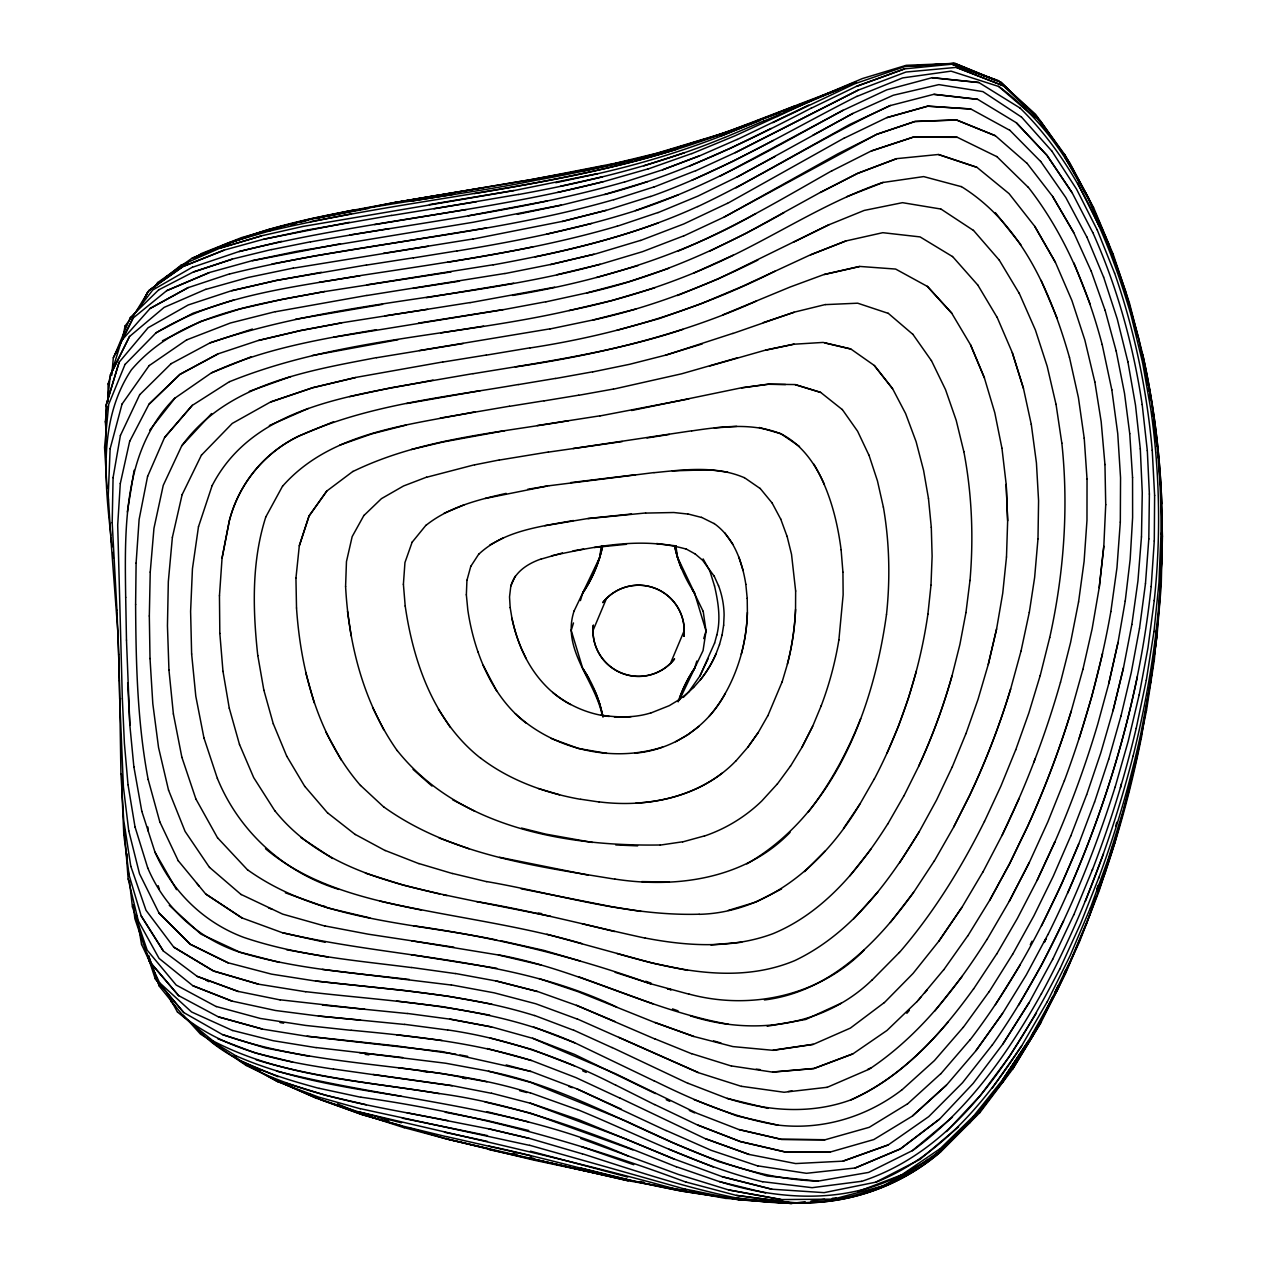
<?xml version="1.0" encoding="UTF-8"?>
<svg xmlns="http://www.w3.org/2000/svg" width="1267" height="1267" viewBox="0 0 1267 1267"><rect width="100%" height="100%" fill="white"/><g stroke="black" fill="none" stroke-linecap="round" stroke-linejoin="round"><path stroke-width="1.5" d="M1087.038 479.1L1086.975 520.309L1084.109 561.313L1078.565 601.999M795.644 590.929L795.549 609.522A261.667 261.667 0 0 1 787.377 664.272L782.103 682.01M1120.313 522.162L1120.551 477.802L1117.747 433.678L1111.824 389.793M1154.285 541.057L1154.617 495.349M107.933 401.702L108.107 383.853M135.617 604.517L136.107 563.039M1148.805 538.998L1149.391 493.987M1037.99 538.839L1038.576 500.798L1036.438 462.978L1031.275 424.302M112.193 522.812L113.08 477.548M1141.472 537.002L1142.264 492.847L1140.3 448.835M149.332 616.031L150.235 572.019M1161.206 585.972L1162.441 536.099M1006.489 557.084L1007.661 520.642L1006.188 484.358L1001.959 448.233M345.59 586.526L346.461 561.598L352.163 536.622L363.93 515.384M930.976 585.37L932.116 556.229L931.293 527.215M108.249 495.46L110.134 448.645M466.351 594.888L466.937 580.238M1160.984 533.359L1158.972 582.646L1153.984 631.631M1159.78 600.606L1154.332 659.822M1159.938 596.773L1160.429 584.816M1161.237 565.177L1161.554 557.179M174.973 397.996C122.535 450.054 124.736 528.862 125.686 597.406M723.647 625.28L724.106 615.128A86.916 86.916 0 0 0 718.516 585.623M1105.727 504.662L1103.81 546.346L1099.218 587.698M969.984 580.555C973.705 537.509 971.947 494.019 963.839 451.575M1133.046 756.225C1153.493 673.759 1164.595 588.727 1161.776 503.68A823.265 823.233 0 0 0 1142.739 354.522L1129.388 302.861L1113.075 253.986M1159.02 605.642L1161.982 554.772M120.302 483.44L117.704 525.045L122.345 698.83M1151.18 586.542L1154.285 540.946M136.107 563.15L139.117 519.454L147.59 476.344M219.46 595.807L222.073 557.955L229.295 520.864A130.026 130.026 0 0 1 298.664 436.101L333.569 421.753M403.397 584.325L404.949 562.548L412.171 542.07M1120.313 522.052L1116.971 567.679L1110.858 611.628M1145.463 583.77L1148.805 538.887M886.504 614.447C890.321 578.686 889.497 542.466 883.368 507.006M1141.472 536.891L1137.94 580.919L1131.843 624.583M1161.206 585.861L1157.024 635.622L1150.119 685.051L1140.759 733.926A1073.276 1073.26 0 0 1 1098.584 878.316M150.235 572.13L153.956 528.291L163.237 485.372L181.799 445.699L211.573 413.565M1037.99 538.728L1034.632 577.499L1029.295 612.436M111.765 375.222L113.333 357.706L133.13 317.938M172.391 537.192L168.321 581.696L167.45 625.819L168.954 670.116M295.94 578.211L299.313 545.697L309.053 515.922L326.886 490.852M1006.489 556.973L1002.735 593.209L996.575 629.065L988.276 664.51M927.903 614.242L930.976 585.259M105.319 421.879L106.998 406.153M107.41 402.368L110.356 374.937L129.535 336.404M1103.81 546.235L1099.218 587.587L1092.138 628.796L1082.889 669.499M1125.223 601.144L1130.164 559.38L1132.619 517.474L1132.555 477.485M965.945 612.642L969.984 580.429M1151.18 586.431C1140.126 692.352 1110.462 795.882 1067.606 893.235M1151.861 671.779L1141.472 737.046M1152.337 668.026L1152.827 664.051M1153.556 658.381L1154.285 652.473M1154.76 648.736L1155.251 644.76M838.881 639.993L843.141 594.841L842.935 572.193M1139.524 628.321L1145.463 583.659M1154.3 600.178L1147.981 647.77L1139.191 694.854M1150.119 684.94L1157.024 635.511M198.491 526.629L192.441 568.788L190.604 611.375L191.634 654.057M886.504 614.337C873.327 709.583 834.082 813.604 746.833 863.888M601.366 545.95L599.624 557.623L595.347 568.598M602.268 715.443C595.047 679.999 561.091 649.353 574.173 610.742M674.63 545.95A132.655 132.655 0 0 0 694.506 592.861L706.052 630.998L703.058 650.589L679.302 700.271M1146.461 710.676L1154.332 659.711M1146.287 680.347L1153.984 631.52M127.334 511.963L134.128 470.247M722.047 635.21L723.647 625.169M927.903 614.131C919.604 671.7 901.249 727.717 874.214 779.205M113.08 477.659L120.413 435.373M1125.223 601.033L1118.001 642.607L1108.768 683.642L1097.792 723.995A1023.673 1023.657 0 0 1 1054.445 842.935M716.805 635.068C721.002 618.724 718.167 601.968 714.509 585.861M1139.524 628.21L1131.257 672.587L1120.931 716.203M965.945 612.531L959.895 644.475L952.024 675.834A607.146 607.131 0 0 1 918.654 766.361L904.004 795.755M1113.044 710.708L1123.449 667.978L1131.843 624.473M222.073 558.066L229.295 520.975A130.026 130.026 0 0 1 298.664 436.212C367.731 404.648 444.289 397.379 518.298 384.503M1049.725 637.618C1063.852 573.888 1068.794 508.035 1061.825 443.038M1078.565 601.888L1070.599 642.432L1060.511 682.311M1110.858 611.518C1100.77 669.229 1084.79 725.801 1064.391 780.71M122.772 337.45L125.148 325.762M1136.071 760.913L1146.461 710.565M1136.182 728.43L1146.287 680.236M1020.98 651.301L1029.295 612.325M1120.44 787.789L1121.263 784.02M1128.659 791.669L1135.216 761.467M120.302 483.551L129.677 441.264M1108.768 683.531L1118.001 642.496M172.391 537.303L182.147 494.526M602.237 546.109L599.624 557.623L574.173 610.852M1137.37 676.705C1118.682 765.997 1088.622 852.865 1047.983 934.555M996.575 628.955L988.276 664.399L978.061 699.289L965.977 733.625M1139.191 694.744L1128.2 741.243L1115.087 787.25M1123.449 667.867L1113.044 710.597L1100.77 752.946L1086.643 794.789M265.88 516.698C251.468 561.519 252.735 609.332 257.787 655.593M1040.207 675.612L1049.725 637.507M1102.559 653.566L1091.821 696.47L1079.088 738.74M1136.071 760.802L1123.196 810.737L1107.944 859.913M110.134 448.756L122.075 403.935M719.482 644.697L722.047 635.1M1114.77 842.888L1128.659 791.558M714.604 643.129L716.805 634.957M934.349 860.958L953.703 827.034L969.635 795.47A776.528 776.513 0 0 0 1010.638 689.026L1020.98 651.19M466.937 580.349L470.817 566.206M1133.046 756.114C1111.967 838.564 1081.923 918.828 1041.426 993.74M1082.889 669.388L1071.201 711.262A953.148 953.132 0 0 1 1027.68 826.29L1009.609 863.746L989.733 900.314M1108.688 759.361L1120.931 716.093M1115.736 826.084L1116.781 822.251M916.389 671.067L908.376 698.339L898.398 726.308L887.09 753.026M119.13 362.109L105.985 405.63L105.81 457.086M105.985 405.741L119.13 362.219L148.081 327.757L188.197 304.983L231.75 290.65L276.396 280.387L366.48 264.977M1040.207 675.501L1028.867 712.925L1015.722 749.874M1060.511 682.2C1045.592 734.923 1025.953 786.253 1002.007 835.539M571.179 630.538L573.492 622.936M580.413 600.574L582.725 592.972A132.671 132.655 0 0 0 602.569 546.093M679.445 698.37A132.655 132.655 0 0 1 694.506 668.564L696.818 661.073M703.739 638.6L706.052 630.998M108.107 383.964L121.505 340.649L150.187 308.372L188.276 287.498M747.213 598.341L747.387 612.579A180.278 180.262 0 0 1 741.258 654.326C734.987 676.958 724.518 698.608 709.092 716.441M299.313 545.808L309.053 516.033L326.886 490.962L352.97 471.372M1114.77 842.777L1099.122 890.891L1079.231 942.426M1094.561 802.106L1108.688 759.234M198.491 526.739L212.175 485.467M1115.087 787.14C1086.373 878.269 1047.255 966.8 992.188 1045.196M1096.81 889.101L1098.077 885.459M1086.484 923.896L1096.161 896.418M1098.093 891.049L1104.555 872.694M714.604 643.018L699.938 676.04M1090.38 908.059L1107.944 859.802M1105.442 871.949L1089.493 915.677L1071.359 958.723M1094.561 801.995L1078.676 844.155L1061.065 885.332L1041.537 925.813M700.255 680.015A111.892 111.876 0 0 0 715.839 654.326L719.482 644.586M782.103 681.899L767.85 715.76M1085.328 901.312L1103.478 853.847M1070.789 835.951L1086.643 794.678M679.745 698.323L681.884 692.827M1098.98 877.271L1080.64 923.548L1059.814 969.033M1064.391 780.599L1047.872 821.808L1029.216 862.716L1009.308 901.328M1015.722 749.763L1000.882 786.158L984.459 821.523M125.085 364.294L108.709 404.3L104.559 447.283L107.061 488.508M952.135 767.264L965.977 733.514M1073.814 914.79L1092.566 869.352M1064.058 973.895L1065.547 970.3M115.075 354.142L130.358 317.415M790.45 766.25L801.995 747.261L812.638 726.387L821.364 705.402M592.988 630.602L606.671 598.024M670.56 663.179L684.243 630.602M1065.278 974.165L1086.484 923.786M860.673 718.658C847.48 752.044 830.313 783.94 808.124 812.242M1090.38 907.948L1070.219 955.461L1047.334 1001.69M708.253 658.444L699.938 675.929L688.757 691.845M1078.676 844.044C1050.375 913.269 1015.691 980.341 970.079 1039.859M1070.789 835.84L1053.273 876.241L1033.888 915.851L1012.602 954.415M147.59 476.455L164.615 437.384L192.251 405.313M515.131 576.295L510.823 586.019L509.524 596.915L510.189 607.701M510.823 586.13C514.719 571.845 528.022 563.451 541.262 558.937M1057.121 990.81L1079.231 942.315M996.717 954.003L1017.353 918.496L1037.135 880.296L1054.698 842.238M1037.135 880.407L1054.698 842.349M1019.206 798.273L1002.007 835.428L982.907 872.06M1044.293 942.331L1045.956 938.784M1044.293 942.442L1045.956 938.895M120.413 435.484L139.75 394.575M1052.639 959.467L1073.814 914.679M952.135 767.153L936.582 800L919.082 832.007L899.665 862.748M1030.293 944.786L1032.003 941.223M1071.359 958.612L1050.945 1000.787L1028.218 1041.189L1002.466 1080.07M182.147 494.637L201.501 454.98M113.333 357.817L133.13 318.049L166.88 290.539L209.182 272.579L252.418 260.606L296.225 251.436L473.225 222.248L561.218 205.096M110.356 375.048L129.535 336.515L164.124 307.39L205.856 289.272M1063.631 920.887L1042.203 963.886L1018.478 1005.396M1043.327 1015.564L1052.829 996.464M1054.556 992.995L1058.008 985.932M953.703 827.034L969.635 795.359A776.528 776.513 0 0 0 1010.638 688.915M1065.278 974.054L1040.745 1022.897L1012.539 1069.348M147.922 291.616L141.841 303.668L147.922 291.727L181.102 265.12M801.995 747.261L812.638 726.276M1029.216 862.605L1009.308 901.217L986.977 939.544M129.677 441.375L148.983 404.205L179.93 374.319L217.813 353.936L258.658 340.364L300.422 330.529L341.647 322.8L470.089 302.56M984.459 821.412C961.178 868.148 933.589 912.937 899.38 952.531M1059.814 968.922C1015.105 1054.888 958.85 1149.47 861.417 1181.43M1047.983 934.444L1026.286 974.893L1002.514 1013.552L976.018 1050.66L946.417 1085.186L912.541 1115.989L873.834 1139.556L830.154 1152.067L784.653 1151.893L740.292 1141.599L697.784 1125.128L654.627 1104.523M1057.121 990.699L1031.908 1037.42L1003.021 1081.796M265.88 516.809L282.589 486.085M757.84 1165.862L806.414 1173.305L855.193 1167.984L900.362 1148.979L939.433 1119.268L973.199 1083.38L1002.878 1044.024L1029.057 1002.783L1052.639 959.357M582.725 592.972L588.585 582.741M688.646 678.684L694.506 668.453M735.763 761.15L747.926 747.102L758.141 732.706L767.85 715.649M843.505 828.396L859.691 804.434L874.214 779.094M887.819 823.898L904.004 795.644M992.235 1088.163L1021.645 1045.909L1047.334 1001.579M938.815 941.286L961.827 907.536L982.907 871.949M1041.426 993.629C1008.199 1053.067 968.115 1110.335 912.383 1150.721M1028.899 1040.619L1011.921 1068.746L1028.899 1040.73M1031.892 1035.646L1033.888 1032.336L1031.892 1035.757M1040.745 1022.786L1012.539 1069.237L979.787 1112.743M132.908 316.718L149.11 290.317L183.066 266.45L223.863 250.185L263.821 239.162L349.344 222.311M967.861 935.775L989.733 900.203L1009.609 863.635L1027.68 826.179A953.148 953.132 0 0 0 1071.201 711.151M1036.454 1013.014L1009.783 1055.965L980.595 1095.179L946.528 1131.558M995.434 1004.652L1020.046 965.121M989.163 991.728L1012.602 954.304M154.637 287.387L157.662 282.493M725.357 693.334C707.572 726.878 672.856 749.937 635.02 753.184M919.082 831.896C888.104 883.162 850.236 934.175 794.805 960.592C737.378 984.617 674.25 969.968 616.95 953.497M1002.878 1044.024L1029.057 1002.672M470.817 566.317L478.752 554.122M890.305 922.503L913.523 892.506L934.349 860.847M973.563 988.973L996.717 953.893M1028.218 1041.078L1002.466 1079.959L973.389 1116.354M887.819 823.788C859.374 868.877 823.502 912.731 773.013 933.668C732.041 948.983 687.458 946.18 645.267 938.039M868.845 1069.443C918.353 1036.612 955.508 989.115 986.977 939.433M859.691 804.323C825.641 861.972 769.338 912.652 699.146 914.331M961.827 907.425L938.815 941.175L913.079 973.42L884.318 1002.672M212.175 485.578C253.812 404.822 353.588 395.922 433.029 380.116M1021.645 1045.798C985.14 1102.132 939.797 1156.85 875.75 1182.285M747.926 747.102L758.141 732.595M122.075 404.046L149.253 365.466M943.741 969.793L967.861 935.664M976.018 1050.549L1002.514 1013.442M963.253 1027.41L989.163 991.618M777.225 784.162L790.45 766.139M981.719 1109.021L994.5 1092.027M996.812 1088.939L1009.609 1071.834M850.616 1100.073C902.468 1077.267 941.001 1033.92 973.563 988.862M125.148 325.872L152.737 290.016L192.426 267.163M913.523 892.396C877.413 942.901 829.125 992.109 764.429 999.948M149.744 430.147L174.973 398.107L211.541 372.783L251.167 356.771M849.777 875.956L870.793 849.318M934.872 1010.955L962.35 976.144M992.188 1045.085L962.524 1082.715L928.743 1116.623L888.024 1145.051L843.141 1161.142L795.628 1163.565L749.13 1154.459L705.719 1138.875L619.927 1097.998M969.73 1122.847L1003.021 1081.685M412.171 542.181L425.918 525.282M917.055 1001.643L943.741 969.683M164.615 437.495L192.251 405.424L229.628 381.557M940.811 1073.783L970.079 1039.748M963.253 1027.299L934.413 1060.59L901.581 1090.222M906.839 1013.331L909.373 1010.322M918.242 1000.297L920.776 997.287M924.577 993.059L927.111 990.05M693.556 687.553L700.255 679.904A111.892 111.876 0 0 0 715.839 654.215M853.784 918.749L878.063 891.746M777.225 784.051L761.91 800.855A153.323 153.323 0 0 1 704.5 836.014M947.938 1022.231C920.84 1054.176 889.307 1082.889 850.616 1099.962C810.563 1114.548 767.264 1111.175 727.258 1098.331M181.799 445.81C226.54 383.933 306.551 371.073 376.552 357.611M683.356 697.404L688.757 691.734M201.501 455.091L232.257 423.431L270.742 401.877L312.696 387.67L355.663 377.439L442.674 361.966M125.085 364.405L156.11 332.746L193.186 313.139L233.777 299.931M871.854 980.278L899.38 952.42M804.624 871.617L825.197 850.996M941.096 1150.515L976.651 1114.738M979.787 1112.632L941.286 1151.307A211.937 211.937 0 0 1 790.37 1202.557L736.507 1195.462L686.096 1182.063M139.75 394.686L171.267 363.534M130.358 317.526L158.882 289.652M939.94 1148.931L973.389 1116.243M148.983 404.316L179.93 374.43L217.813 354.047M363.93 515.495L381.43 498.66L403.54 485.974L426.599 477.152M917.055 1001.532L886.995 1030.451L852.786 1053.954L813.937 1068.572L772.585 1072.12L731.471 1065.943M324.7 291.458C256.631 304.666 179.185 313.788 131.404 369.837C98.699 418.823 104.733 479.86 110.815 535.418M282.589 486.195C330.655 431.556 408.037 425.411 475.014 411.807M686.16 694.395L693.556 687.443M932.29 1157.5L969.73 1122.736M912.541 1115.879L946.417 1085.075M907.41 1104.048L940.811 1073.672M735.763 761.024C700.873 797.276 647.5 807.998 599.053 801.868M790.085 832.356C745.17 878.934 676.34 888.626 614.97 879.076M958.549 1126.791L919.969 1159.384L875.75 1182.174L824.104 1192.643L772.046 1189.222L722.222 1176.663L673.965 1158.941L578.908 1119.775L530.271 1103.098M478.752 554.233C504.092 530.382 540.708 526.597 573.46 520.515M952.467 1117.161L912.383 1150.61L868.624 1172.418L817.88 1181.145L767.264 1176.014L718.421 1161.538L673.458 1142.992L625.011 1120.661L530.572 1082.366L488.524 1071.169L445.746 1063.251L359.385 1052.608M864.332 949.949C819.116 996.036 750.523 1010.654 689.042 994.088M939.433 1119.157L900.362 1148.868L855.193 1167.984M699.083 726.276L687.854 734.781L675.58 741.749M871.854 980.167C823.487 1026.919 752.804 1035.852 690.372 1015.849M678.114 700.413L686.16 694.284M884.318 1002.561L850.395 1028.091L813.24 1044.404L773.108 1050.327L732.928 1046.59L693.857 1036.485L654.991 1022.564L578.021 991.681L539.093 978.567M157.662 282.604L192.109 258.151L229.992 242.488L270.061 230.832M149.11 290.428L183.066 266.561L223.863 250.296M149.253 365.577L186.867 339.714M939.94 1148.821L901.55 1174.937L858.123 1191.518M722.412 772.949C697.705 791.97 666.901 801.488 635.986 803.088M425.918 525.393C448.898 506.99 478.007 499.768 506.151 493.37M165.502 277.425L176.952 269.823L165.502 277.536M183.477 265.468L188.387 262.206L183.477 265.579M928.204 1158.988C875.054 1201.702 802.882 1209.89 737.442 1198.186C684.639 1187.464 633.548 1170.28 582.361 1153.762M929.804 1158.022L937.865 1152.558M901.581 1090.111C866.343 1117.066 822.299 1130.275 778.065 1125.096C734.353 1118.017 693.619 1100.199 654.136 1080.799M907.41 1103.937L869.273 1127.297L824.96 1139.809L781.438 1139.429L739.215 1129.673L697.135 1113.36L615.208 1073.592L532.663 1038.322L491.533 1026.888L449.595 1018.985M678.114 700.303L669.293 705.656L650.826 713.004M883.463 1185.96L932.29 1157.389M831.912 170.728C781.66 199.22 731.851 228.899 678.336 251.024M1021.36 116.992L982.923 91.62L938.863 84.62L893.283 95.247L852.865 113.444L736.982 177.158M844.281 138.024L727.464 203.417M736.016 187.88L849.761 124.451L890.4 105.541L933.953 94.281L977.57 99.254L1016.356 122.756L1046.97 155.287L1072.072 192.616L1092.74 232.526M709.789 251.119L746.469 233.08L820.478 192.331L857.506 173.373L896.403 158.676L938.546 154.479L976.809 167.228L1009.055 193.629L1034.727 226.302L1055.379 262.253L1071.914 300.548L1084.869 340.126L1094.846 382.032M723.853 217.322L837.804 153.861L876.827 134.334L914.964 121.537L956.49 120.017L995.26 135.632L1026.951 163.3M150.187 308.483L188.276 287.609L229.596 273.878M842.998 110.261C775.42 146.829 708.918 186.74 635.48 210.718C577.229 229.232 517.158 241.047 456.928 251.009M812.828 135.268L852.865 113.444M784.051 212.587C722.206 247.841 656.639 277.41 586.89 292.994M650.509 196.543C722.998 171.045 788.723 130.834 856.983 96.292M775.071 156.49L736.982 177.047L698.038 196.068L658.032 212.634M171.267 363.645L210.338 342.708L252.418 329.056M720.02 176.256L842.998 110.372L886.773 89.83L932.29 77.651L978.726 82.45L1019.729 107.838M156.11 332.857C218.035 295.005 291.901 287.498 361.966 275.319C419.044 266.608 476.218 258.278 532.837 246.907M489.965 544.889L502.825 538.111M773.298 140.479L732.975 161.289L691.782 180.326M755.781 213.616C680.791 256.33 597.375 281.306 512.581 295.464M214.836 249.393C272.088 223.04 335.391 213.759 396.888 202.118M158.882 289.779L193.487 271.914L232.384 259.054L271.407 249.536M820.478 192.441L857.506 173.484L896.403 158.787M229.628 381.668C337.671 337.909 456.389 336.293 569.057 310.573C625.898 299.107 681.218 280.751 733.308 255.237C783.212 230.879 830.313 200.424 883.099 182.353M890.4 105.43C824.484 136.028 763.399 175.638 697.721 206.616M781.549 888.959L755.829 902.088L728.192 910.435M162.477 340.775L200.408 321.517L240.001 308.974L282.731 299.218L324.7 291.568L451.036 271.93M811.133 108.17C744.964 142.696 677.259 175.543 604.739 194.516M677.449 295.544L718.136 278.962L829.188 224.56M695.741 170.76L735.303 152.594L858.313 90.115L906 72.029L956.395 67.373L1003.211 85.665L1040.508 121.046L1069.665 162.619L1093.469 207.408M735.303 152.705L858.313 90.005M831.912 170.839L871.427 150.884L913.317 137.058L957.139 137.216L996.749 156.601M793.221 242.314L829.188 224.671L864.252 210.417L902.484 202.672L940.7 209.007M808.789 104.987L737.204 139.513M772.822 122.661L855.558 83.384M771.112 128.474L730.821 148.065L689.739 166.009M811.133 108.281L856.73 86.219L904.448 68.877L951.992 64.189L998.507 80.676L1035.551 114.283L1064.549 154.4L1088.496 198.206L1107.548 242.06M844.281 138.135L887.011 117.53L927.745 106.111L970.712 108.93L1009.72 130.263M867.657 1069.411L871.142 1067.748M757.904 260.036C705.529 286.326 650.446 307.422 593.13 320.06M727.464 203.306L683.8 223.958L640.468 240.524M777.32 116.532L820.984 96.118L862.431 78.554L906.238 65.314L953.307 63.429L996.242 80.534L953.307 63.54M683.689 235.979L723.853 217.211L876.827 134.223L914.964 121.426L956.49 119.906L995.26 135.743M774.818 271.249C698.006 310.035 615.049 334.995 530.081 347.934M952.499 256.567L920.095 236.913L882.782 232.685L845.881 240.952L810.627 254.746L741.638 286.69L700.857 303.842L659.268 318.587L616.823 330.339M841.288 1003.163L805.749 1019.46L767.232 1026.238M777.32 116.421L734.876 135.854L691.83 153.64M693.698 273.118L733.308 255.126M352.97 471.482C420.09 438.73 495.983 433.187 568.598 420.692M764.191 120.903L856.128 82.07M269.364 425.538L308.324 408.449M181.102 265.231L220.205 248.031L261.24 235.884L302.876 226.46L513.753 190.636L597.581 173.627M624.583 182.036L662.657 169.794L699.574 155.873L737.204 139.402M826.971 1087.419L868.845 1069.332M166.88 290.65L209.182 272.69M724.724 137.517L764.191 120.793M444.02 513.325L464.118 504.852M597.501 173.769A881.246 881.23 0 0 0 720.289 136.377L799.493 104.068L855.811 82.64M803.436 103.672L852.39 83.321M535.133 256.932C590.802 245.481 645.932 230.246 697.721 206.505M192.109 258.262L229.992 242.599M515.336 366.939C598.04 354.649 680.078 335.422 756.573 300.96M722.919 314.818L790.149 287.007L824.247 274.432L859.644 266.418L895.642 269.063L927.333 286.405L951.723 313.202L970.506 344.782L984.411 377.946L994.801 412.789L1001.959 448.344M856.983 96.403L902.611 77.921L951.058 71.142L998.602 86.441L1035.107 117.799M211.541 372.894C263.473 348.663 320.377 339.16 376.442 329.705M720.289 136.266L759.994 120.476M810.627 254.857L845.881 240.952M846.673 196.718L883.099 182.464L923.643 176.588L961.289 186.645M794.599 105.985L716.948 135.775M757.238 120.682L838.2 89.878M653.93 187.057L695.741 170.649M186.867 339.825L230.372 323.006L275.367 311.634M901.55 1174.826C844.962 1204.141 778.635 1200.166 719.387 1181.509M724.724 137.406C658.618 164.868 588.791 181.783 518.52 194.516M662.657 169.794L699.574 155.762M683.689 235.868L642.464 251.69L600.099 264.36L556.942 274.717M852.786 1053.843L813.937 1068.461L772.585 1072.009M635.48 210.607L678.257 194.849M748.401 124.087L779.886 112.541M783.576 111.195L789.135 109.168M856.73 86.33L904.448 68.988M732.864 333.49L794.092 312.189L825.498 304.508M843.141 1161.031L888.024 1144.94M249.314 391.345L290.808 376.584M647.896 169.049L691.83 153.529M339.825 445.081L371.96 433.821L405.931 425.126M539.251 179.676C610.377 166.943 680.68 149.348 748.401 123.976M732.864 333.379L665.333 355.33M790.956 108.55L796.405 106.666M855.558 83.495L905.477 66.375L954.954 63.35L1001.009 82.244L1027.157 107.695M474.523 193.566C556.514 179.962 638.758 164.599 716.948 135.664M270.742 401.987L312.696 387.781L355.663 377.55M225.288 244.119L268.303 229.58L310.367 218.969L353.509 210.053M192.426 267.274L239.146 251.484L281.67 241.332M658.349 222.881C604.866 242.456 549.102 254.699 493.164 264.882M668.723 268.351L628.369 281.892L586.89 292.883L545.919 301.847M617.187 226.27L658.032 212.523M763.367 322.562L794.092 312.3M193.487 272.025L232.384 259.165M871.427 150.995L913.317 137.169L957.139 137.327M643.842 165.819L684.623 152.642M210.338 342.819C336.373 299.645 472.021 299.55 600.099 264.249M613.513 163.696L656.369 153.339L735.462 129.567M698.703 141.445L728.113 132.037M613.782 199.758L653.93 186.946M541.262 559.048L562.405 552.966M650.509 196.433L606.164 210.401L562.168 221.535M666.094 151.026L705.925 138.689M702.298 343.911L665.333 355.219L629.651 364.294L592.703 371.912M682.897 329.372C614.796 351.925 543.575 362.109 473.034 373.717M647.722 181.545L604.739 194.405L561.218 205.206L517.332 214.329M640.468 240.413L595.854 253.828L550.464 264.502L504.915 273.577M220.205 248.142L261.24 235.995M654.817 287.815L611.565 300.627L569.057 310.573M737.616 357.769L681.725 373.781L613.434 389.159M709.568 366.036L765.648 350.072L794.061 344.101M677.512 149.015C544.747 190.288 404.902 198.808 270.061 230.942M596.694 277.457L638.077 265.595M426.599 477.263L474.729 464.72M557.718 192.41L603.06 181.783L647.896 168.939M285.249 225.352L241.601 237.594L201.453 253.527L194.928 257.866C302.354 207.234 424.302 203.433 539.251 179.566M887.011 117.641L927.745 106.222L970.712 109.041M205.856 289.383L248.015 277.505L293.263 268.081M662.546 747.087C612.357 763.098 553.79 749.605 515.352 713.685M290.903 224.861L296.621 223.198M300.437 222.279L308.071 220.094M617.187 226.16C561.661 242.504 504.678 253.067 447.584 262.269M682.691 841.89L704.5 835.903M624.583 181.925C521.877 211.304 415.386 223.008 310.526 241.902M883.463 1185.849L833.306 1199.136L781.121 1199.58L729.079 1190.077L678.447 1174.461L580.777 1138.526M657.811 153.814L663.306 152.373M613.782 199.648C488.08 235.947 356.296 242.393 229.596 273.989M635.86 309.069L593.13 319.949L550.052 328.945M606.164 210.29L562.168 221.424L473.114 239.051M551.557 555.801C595.205 546.425 642.337 536.559 686.16 549.086M239.146 251.595C359.068 221.329 483.25 212.587 603.06 181.672M546.853 234.11L591.499 223.483M550.464 264.613L593.97 254.271M485.198 498.469L549.054 485.641M258.658 340.475L300.422 330.639L341.647 322.911M411.332 449.5L443.228 441.945L504.789 430.669M650.826 712.893C634.688 718.009 617.599 717.518 601.033 715.142M231.75 290.761L276.396 280.498L321.327 272.31M824.247 274.543L859.644 266.529M560.584 186.217L602.379 176.857M607.938 165.185L631.98 159.832M635.67 159.008L648.625 156.142L635.67 159.119M607.938 165.296L631.98 159.943M581.838 171.346L624.124 162.002M315.689 218.431L349.945 210.924M315.689 218.542L392.152 202.942L522.337 181.038M555.77 182.717L597.581 173.737M349.644 396.65L390.822 387.797L473.034 373.607M688.836 398.915L600.02 415.924M263.821 239.273L307.073 230.04L391.646 215.374M252.418 260.717L340.475 243.771M765.648 350.183L794.061 344.212L823.091 342.423L850.727 348.916L874.309 365.482L892.554 388.605L905.636 413.612L916.12 441.724L923.595 470.437L928.458 498.406M613.513 163.586L528.703 180.167M842.27 409.574L820.525 392.295L795.201 384.566L768.277 384.17L741.559 387.781L631.584 410.524M312.331 355.504L398.012 339.73M271.407 249.647L310.526 241.791M546.901 201.01L468.331 215.77M565.225 173.579L604.058 165.929M554.677 287.197L470.089 302.67M474.729 464.831L499.325 459.953M275.367 311.745L366.86 295.401M544.794 525.71L587.967 518.504L631.473 514.006M310.526 221.662L351.434 213.854M272.009 263.979L314.659 255.934L486.449 227.949M327.646 216.15L368.269 208.532M333.696 337.196L503.11 309.718L545.919 301.736M406.644 403.555L480.225 390.679M295.449 319.268L382.571 304.349M555.532 378.516L592.703 371.801M522.337 181.149L565.225 173.468M550.052 328.834L419.345 350.547M440.267 418.062L509.445 406.216M578.686 395.288L613.434 389.048M518.52 194.405L433.995 208.77M392.152 203.053L483.725 187.69M513.753 190.525L429.434 204.589M293.263 268.192L428.278 246.273M513.689 283.206L426.298 297.697M573.001 550.892L583.612 549.054M528.703 180.057L440.282 194.944M504.915 273.466L366.86 295.512M499.325 460.064L548.389 452.002M396.888 202.229L440.282 194.833M493.164 264.771L366.781 284.837M376.552 357.722L463.31 343.5M466.145 209.578L374.636 224.607M486.322 355.14L530.081 347.823M527.658 489.3L547.106 486.069M411.062 201.231L453.839 194.231M476.297 201.77L391.646 215.485M473.114 238.94L383.442 253.337M503.11 309.607L418.601 323.069M518.298 384.614L555.532 378.405M349.898 234.965L389.365 228.583M544.097 400.879L578.686 395.177M319.252 282.288L360.018 275.747M573.064 448.566L691.687 430.812M646.978 437.97L669.34 434.423M413.422 257.898L456.928 250.898M440.694 332.92L483.63 326.142M442.674 362.077L486.322 355.029M509.445 406.327L544.097 400.768M412.979 288.385L459.493 281.179M600.02 415.814L537.176 425.569M366.48 265.088L413.422 257.787M385.089 315.831L427.597 309.306M773.108 1050.2L813.24 1044.293M548.389 452.113L622.35 441.534M549.054 485.752L654.057 472.575M660.265 845.089L682.691 841.779M741.559 387.892L768.277 384.281L785.588 384.535M691.687 430.923C721.224 426.504 752.408 422.481 780.947 433.852C801.678 444.289 815.156 463.722 824.374 484.422M570.688 482.616L635.575 474.745M861.417 1181.319L812.131 1187.686L762.782 1181.699M788.201 1091.473L792.081 1090.998M805.147 1201.686L791.59 1203.46L737.98 1199.738L685.194 1189.079M810.959 1201.068L824.516 1199.295M832.261 1198.344L836.141 1197.869M594.286 547.502L626.484 544.287M587.967 518.615L645.6 512.977M826.971 1087.308L784.099 1092.265L741.638 1086.326M654.057 472.686C684.006 469.709 715.792 465.401 744.299 477.691M710.914 944.944L741.765 942.22M784.146 1201.67L755.148 1200.435M714.319 427.945L736.745 426.377M672.334 470.881L709.282 469.772L727.638 472.116M905.477 66.486L954.954 63.461L1001.009 82.355L1025.779 106.46M645.6 513.087L673.791 512.517L687.791 514.038M825.498 304.618L857.68 303.193L888.135 313.329M397.189 750.507C458.67 827.858 566.729 846.546 660.265 844.978M699.146 914.22C626.975 916.263 557.211 893.805 486.734 881.579M830.154 1151.956L784.653 1151.782L740.292 1141.488L697.784 1125.017M824.96 1139.698L781.438 1139.318L739.215 1129.562M641.767 881.594L669.404 882.038M737.442 1198.218L727.638 1197.553M615.762 844.946L637.634 845.865M737.98 1199.627L791.59 1203.349M726.054 1198.36L751.268 1200.261M656.623 543.511L676.119 545.903M322.436 1005.079L407.34 1013.552M364.896 1009.292L280.118 999.806M138.356 921.03L159.056 958.39L192.901 985.758L232.178 1001.136L275.477 1010.496L318.445 1016.023L404.68 1024.465M318.445 1016.023L360.588 1020.109M351.212 1030.229C411.87 1035.978 472.971 1042.155 531.364 1060.527M817.88 1181.034C698.75 1177.661 603.25 1093.326 488.524 1071.28M737.442 1198.075L791.242 1203.539M932.29 77.762L978.726 82.561M351.212 1030.34L305.648 1025.431L260.416 1018.478L216.293 1006.505M305.759 991.665C396.302 1002.245 490.076 1005 574.616 1042.836M315.562 980.943C388.921 989.749 463.611 993.391 534.563 1015.58M676.388 1189.634L686.128 1190.711L628.147 1180.733L532.425 1158.83M690.04 1191.138L697.832 1192.009M409.32 979.454C352.464 972.803 294.831 968.796 239.732 952.23C198.381 938.689 164.773 908.233 147.811 868.085M307.057 1036.184L397.379 1046.004L455.993 1054.223M402.637 1057.533L316.132 1047.54M933.953 94.392L977.57 99.364M756.209 1069.142L760.01 1069.586M322.372 969.382L451.385 985.045M411.522 967.576C355.093 960.354 297.777 955.777 243.581 937.327C203.449 922.297 172.027 891.255 155.002 852.105M530.366 1092.962C430.131 1061.366 321.866 1069.76 222.644 1034.585M396.555 1001.025L442.674 1006.695L489.759 1015.12M396.761 1034.838L442.167 1040.476M606.83 753.406L578.591 748.512L551.24 738.503M404.68 1024.354L447.615 1030.023M407.34 1013.442L449.595 1019.096L491.533 1026.999M616.696 1007.075C511.9 956.775 393.736 958.881 282.684 932.718M373.084 1074.432L452.287 1085.645L491.548 1093.31M736.507 1195.351L790.37 1202.446A211.937 211.937 0 0 0 941.286 1151.196M411.522 967.465L455.407 973.594M398.44 1067.653L442.848 1073.751L486.956 1081.796M333.474 1069.031L452.287 1085.756M717.898 1196.191L680.854 1191.043L630.808 1180.353L581.03 1168.063M723.742 1197.125C643.874 1188.193 567.268 1162.552 488.856 1146.065M411.157 954.684L496.87 968.305M365.134 1054.334L368.871 1054.857M580.761 799.255L599.053 801.979M383.838 806.968C450.989 855.13 535.466 866.137 614.97 879.187M411.648 940.795L498.39 954.985L541.231 965.058M453.903 947.193L368.174 934.175L324.97 925.955M676.293 1166.812C599.481 1135.913 521.861 1104.65 439.221 1093.516C377.914 1083.76 315.689 1077.995 256.092 1059.798M439.221 1093.627C363.154 1080.735 283.206 1077.425 213.49 1041.173M592.513 842.476L545.729 834.114L521.545 828.08M423.352 1071.439L427.09 1072.025M641.15 911.416L611.343 906.649L521.101 888.769M316.132 1047.651L273.197 1040.714L232.7 1030.483M623.111 1178.928L626.864 1179.64M640.009 1181.62L643.763 1182.206M130.818 866.311L146.006 910.276L173.817 947.225L213.505 971.06L258.104 984.126L305.759 991.776M149.474 961.384L178.695 995.656L218.558 1016.973L262.253 1029.073L307.057 1036.295L442.405 1051.642L530.921 1071.407L576.944 1088.876L666.125 1130.607M413.47 925.781C494.399 937.089 573.856 956.205 650.731 983.905M401.259 1096.288C345.4 1087.292 288.638 1079.009 236.454 1056.044M184.349 1017.179C226.825 1050.786 281.274 1061.097 333.474 1069.142M686.096 1182.174C580.793 1142.866 472.464 1112.711 361 1097.206M496.807 940.035C412.678 922.313 320.108 921.6 247.651 869.875M588.316 875.149L499.626 857.3M286.532 949.727L328.01 957.092M462.455 1078.059L466.177 1078.724M279.975 1022.517L283.665 1023.182M455.407 973.484L495.872 980.943L537.303 991.523M451.385 984.934L494.209 992.837L535.814 1003.781L577.309 1019.08M491.834 1004.145L448.011 996.195L404.474 990.477L315.562 981.054L271.502 974.133L228.123 962.793L190.24 944.216L159.119 913.269L139.513 873.755L128.743 830.756M459.889 1054.92L467.65 1056.33M729.079 1189.966L781.121 1199.469M676.578 1189.238L726.054 1198.471M443.276 894.819L446.95 895.611M447.615 1029.913C506.452 1038.465 563.039 1058.008 615.778 1085.233M407.04 1112.806L488.619 1128.818L529.147 1138.415M447.932 1120.614C379.609 1107.12 308.974 1097.681 246.289 1065.452M309.417 1056.345L265.389 1047.999L222.644 1034.696L183.778 1012.571L155.239 978.773L146.655 952.752M274.876 810.753C323.56 871.807 404.49 886.583 476.709 901.581C533.47 911.116 589.076 925.955 645.267 938.15M476.709 901.581L550.717 916.326M628.654 1156.328C517.094 1105.79 393.673 1100.833 276.57 1071.122M445.224 1112.268L487.13 1120.519L528.751 1130.528M280.118 999.916L238.307 991.428L197.335 976.382M360.271 1108.657L529.701 1145.4M402.336 1118.191L487.494 1135.596M619.373 1178.167L489.03 1149.612M687.68 970.379L652.062 963.015L546.901 934.207M480.906 758.299C509.952 780.424 545.079 792.999 580.761 799.366M319.189 1088.321L361 1097.317M619.31 1178.231L533.771 1160.097L447.489 1139.128M379.767 901.011C446.903 916.595 515.748 924.34 582.028 943.63M421.452 910.054C366.496 899.111 309.386 885.681 265.516 848.7M358.846 1111.856C464.941 1136.99 571.433 1160.255 676.578 1189.349M444.511 1132.239L487.431 1141.424M728.382 1024.259C649.116 1010.163 577.704 969.065 498.39 954.875M325.096 942.268L282.684 932.829L241.902 917.894L205.777 894.106L178.314 860.816M500.592 940.7L543.796 950.377L580.191 961.004M446.443 1136.578L531.316 1155.9M778.065 1125.207L736.824 1115.91L694.015 1099.613M404.221 1127.646L446.665 1138.985L628.147 1180.844M366.258 1104.776L325.762 1095.322L286.009 1083.079M824.944 342.961L850.727 349.027M369.916 917.926L328.232 908.075L285.36 892.807M513.024 1153.477L516.746 1154.364M529.796 1157.452L533.534 1158.323M446.665 1138.875L489.521 1148.995M452.572 873.47L486.734 881.689M488.619 1128.707L529.147 1138.304L582.361 1153.873M582.218 923.738L614.606 931.546M446.443 1136.689L402.177 1125.935L362.109 1114.564L321.153 1099.804M439.697 893.995L403.064 885.079L365.387 873.137M768.024 1108.372L727.258 1098.441L688.076 1083.301M485.055 1101.973L530.303 1113.028L632.882 1149.882M292.693 1062.079L255.142 1052.94L217.813 1038.782M765.648 1192.96L719.387 1181.62L676.293 1166.701M486.845 1111.65L528.497 1121.881M687.791 513.927L701.475 517.427M722.222 1176.774L772.046 1189.333M401.528 1122.784L358.846 1111.967L316.924 1098.362L276.649 1080.608M495.872 980.832L537.303 991.412L576.533 1005.396L614.954 1021.519M491.548 1093.199L530.271 1103.209L625.391 1138.795L673.965 1159.052M321.58 905.604L325.334 906.57M279.484 962.429L239.732 952.119L200.835 934.048L169.271 905.319M519.613 1090.665L526.914 1092.566M530.414 1151.18L627.719 1177.075M506.135 1064.929L530.921 1071.518M689.042 994.199L650.731 983.794L615.16 972.343M487.193 1048.506L531.364 1060.416L575.978 1077.631L619.927 1098.109M685.194 1189.19L529.701 1145.289M490.186 1037.99L531.95 1049.44L574.442 1065.864M218.558 1016.863L262.253 1028.962M360.271 1108.768L318.54 1097.064L278.011 1081.765L245.244 1063.742M324.97 926.066L282.668 914.125L241.189 894.486M402.177 1126.046L362.109 1114.675L321.153 1099.914L308.768 1093.706M319.189 1088.432C274.369 1076.142 225.621 1061.635 194.104 1025.541M713.559 1040.888L720.971 1043.01M759.313 427.502L780.947 433.742L799.525 446.491M258.104 984.016L213.505 970.95L173.817 947.114M410.476 1128.264L447.489 1139.239M418.934 863.556L452.572 873.581M538.523 788.565L559.523 794.773M577.309 1109.512C638.711 1134.694 697.974 1165.909 762.782 1181.81M667.566 988.688L671.209 989.796L667.566 988.798M795.201 384.677L820.525 392.406M691.703 1053.653L731.471 1066.054M577.309 1018.969L698.244 1072.626L741.638 1086.437M362.188 1114.152L404.221 1127.757M938.546 154.59L976.809 167.339M757.84 1165.973L711.183 1150.325L666.125 1130.481M581.537 1146.667L633.706 1164.706M568.661 1086.389L572.256 1087.656M951.992 64.3L996.654 80.138M672.492 1008.896L678.019 1010.844M530.366 1092.835L577.309 1109.623M645.727 981.244L651.19 983.208M439.126 838.025L469.012 848.811M654.991 1022.453L693.857 1036.485M705.719 1138.764L749.13 1154.459M578.528 976.714L652.838 1003.828M377.724 1116.75L388.605 1120.693M238.307 991.538L197.335 976.493L163.332 950.994L141.255 916.104L129.107 875.196L123.818 834.858M268.541 907.885L272.199 909.373M534.563 1015.469L573.824 1030.324M533.518 1026.951L574.616 1042.725L654.136 1080.909M385.2 850.474L418.934 863.666M532.663 1038.211L574.505 1054.397L655.387 1093.564M956.395 67.484L1003.211 85.776M192.901 985.758L232.178 1001.247M654.833 1038.829L691.703 1053.764M668.754 1149.137L713.21 1166.986M337.465 1103.921L362.188 1114.263M576.533 1005.285L654.833 1038.94M238.655 1060.146L278.075 1076.697M698.244 1072.515L618.803 1037.34M338.891 889.434C284.125 872.456 239.02 831.58 217.386 778.397M316.924 1098.473L276.649 1080.719L271.819 1077.504M582.662 1070.837L586.225 1072.42M232.7 1030.594L191.57 1011.969L159.642 982.796M573.824 1030.214L612.119 1047.635M576.944 1088.876L621.258 1109.1M688.076 1083.412L612.119 1047.524M666.204 1099.693L669.752 1101.356M689.311 1110.446L694.649 1112.933M701.475 517.316L714.097 523.588M228.123 962.904L190.24 944.327L159.119 913.159M615.778 1085.122L654.627 1104.634M205.602 979.993L208.944 981.703M452.636 799.794L474.761 811.228M355.283 834.446L385.2 850.585M216.293 1006.616L176.176 985.045L147.162 950.155L132.449 906.887M686.16 548.975L694.965 553.853M278.011 1081.875L240.065 1061.002L234.11 1055.759M570.609 704.579C548.168 692.811 531.443 672.254 521.624 649.132A161.59 161.59 0 0 1 511.963 618.328L510.189 607.59M236.454 1056.155L200.503 1034.157L183.351 1015.152M257.359 1068.208L260.574 1070.282M940.7 208.881L973.42 230.42M300.722 837.424L332.54 858.488M205.777 893.995L241.902 917.894M246.289 1065.563L213.49 1043.232L209.546 1038.924M744.299 477.58L760.121 488.492M552.745 692.431C566.666 703.85 583.327 711.864 601.033 715.253A109.437 109.437 0 0 0 609.316 716.473M961.289 186.534C1021.297 223.752 1050.85 292.107 1069.459 357.437M327.662 812.923L355.283 834.557M177.507 1012.032L213.49 1041.284M694.965 553.742L702.662 560.315L714.192 576.216M888.135 313.218L912.778 334.282M209.53 867.372L241.189 894.597M998.602 86.33C1065.563 135.252 1099.693 214.725 1125.444 290.967M526.391 723.299C503.062 705.386 487.415 679.318 477.976 651.808M714.097 523.477C733.72 537.43 742.256 561.455 745.82 584.372M480.906 758.41C434.264 721.952 413.406 662.736 405.202 605.974M413.042 769.37L431.968 786.078M360.541 785.429L383.838 807.079M1038.164 118.512L1035.408 115.835L1047.872 132.797M996.749 156.49L1028.329 187.405M1009.72 130.153L1040.65 161.479M1016.356 122.756L1046.97 155.398L1072.072 192.727M217.607 837.835L247.651 869.986M927.333 286.294L951.723 313.092M1019.729 107.727C1076.792 163.522 1108.641 239.02 1130.829 314.39M171.473 1001.991L175.432 1006.489M1021.36 116.881L1051.642 150.852M952.499 256.457L977.617 284.853M973.42 230.309L999.029 259.846M304.793 786.379L327.662 813.034M196.528 883.004L199.062 886.061M178.695 995.767L149.474 961.495L134.84 918.543L133.336 904.828M155.239 978.662L183.778 1012.571M760.121 488.381L771.951 502.793M159.389 986.185L148.397 955.366L159.389 986.296L184.349 1017.29M995.324 212.634L1020.869 244.721M874.309 365.482L892.554 388.716M1026.951 163.19L1052.624 196.433L1073.703 232.51L1091.093 270.932M296.51 607.954C300.833 671.367 318.16 736.586 360.541 785.54M842.27 409.463L857.616 431.255L868.988 455.281M724.756 532.821L732.896 544.351M912.778 334.171L931.403 360.652M1040.65 161.368L1065.848 197.589L1086.801 236.929M1028.329 187.294C1064.343 233.492 1087.292 288.274 1102.163 344.592M209.53 867.483L185.077 831.39L168.559 790.165M703.122 558.921L709.805 570.91M438.382 709.203L450.339 727.464M1051.642 150.741L1076.538 189.131L1097.127 229.77M397.189 750.618C363.534 702.837 348.631 644.19 345.59 586.415M274.876 810.864L253.685 777.59L239.511 744.458M141.255 915.993L163.332 950.994M999.029 259.735L1019.206 293.326M977.617 284.727L997.097 317.352M286.817 756.288L304.793 786.49M496.838 691.291L483.202 665.365M1052.624 196.433L1073.703 232.621M176.525 889.656L155.002 852.216L141.825 811.308M1034.727 226.302L1055.379 262.364M692.542 589.551L703.201 611.438M571.179 630.317L582.725 668.453L588.617 678.748M1064.644 156.87L1088.891 199.632L1108.973 244.61M196.005 799.208L217.607 837.946M326.015 732.326L341.314 760.152M167.26 993.423L177.507 1012.143M1064.549 154.289L1088.496 198.095M771.951 502.682L780.694 519.074M813.778 464.055C829.394 490.091 837.234 519.866 841.098 549.767M1077.742 183.382L1099.186 226.049M372.577 707.414L383.711 729.713M931.403 360.541L945.546 389.682L956.205 420.359L963.839 451.685M694.506 592.972L677.576 557.496L675.834 549.83M159.864 821.982L178.314 860.927M526.248 658.777L521.624 649.021A161.59 161.59 0 0 1 511.963 618.217M141.556 944.358L159.642 982.907M714.192 576.105L718.516 585.734M1019.206 293.215L1035.408 330.038L1047.191 366.321L1056.029 404.411M997.097 317.241L1012.301 352.638L1023.435 388.272L1031.275 424.413M1041.141 280.387L1057.153 318.223M1093.469 207.297L1113.075 254.097M970.506 344.672L984.411 377.835M1086.801 236.818L1103.589 277.109M273.308 723.79L286.817 756.399M1092.74 232.415C1117.256 287.166 1133.3 345.384 1142.185 404.648M1097.127 229.66L1114.58 273.165M168.59 994.785L171.473 1002.102M1073.941 262.918L1090.127 304.064M681.836 568.487L677.576 557.496L675.834 545.855M593.97 689.28L599.655 703.945M780.694 518.963L787.076 536.416M709.805 570.799L714.509 585.972M1091.093 270.821L1105.109 310.399M1108.324 243.707L1114.643 261.905M1122.229 283.523L1124.13 288.939M158.169 885.696L159.42 889.402M181.894 757.318L196.005 799.319M203.987 738.028L217.386 778.508M868.988 455.17L877.461 480.922L883.368 507.117M1103.589 276.998L1117.256 318.983L1127.868 361.792M1114.58 273.054C1134.519 330.291 1146.857 389.967 1152.226 450.308M738.883 557.132L743.096 570.562M1012.301 352.638L1023.435 388.383M135.046 826.971L147.811 868.196M305.664 672.349L314.248 702.884M263.869 690.167L273.308 723.9M229.279 708.158L239.511 744.568M1125.444 290.856L1138.669 338.352L1148.805 386.562M1124.763 290.761L1127.329 300.089M1133.49 322.119L1137.592 336.99M148.16 779.458L159.864 822.093M1105.109 310.288L1116.132 350.927M787.076 536.305L791.527 554.328L795.644 591.04M1130.829 314.279L1142.549 362.489M128.173 879.013L138.356 921.141M168.559 790.275L158.533 747.467L152.816 703.755L150.013 658.492M1069.459 357.326L1078.407 397.537L1084.219 438.255M1146.112 376.188L1148.124 385.675M1102.163 344.481L1111.824 389.903M1116.132 350.816L1124.526 393.404L1129.736 433.71M203.987 738.138L195.799 696.201L191.634 653.946M173.389 713.923L181.894 757.428M133.874 766.773L141.825 811.418M1142.549 362.378L1150.832 409.621A773.203 773.187 0 0 1 1154.237 600.653M1127.868 361.681L1135.501 405.139L1140.3 448.946M257.787 655.482L263.869 690.277M222.992 671.367L229.279 708.269M136.741 915.898L141.556 944.469M128.015 784.653L135.046 827.082M1094.846 381.921L1101.181 421.721L1104.951 464.577M148.16 779.569C137.295 721.857 135.933 662.974 135.617 604.407M1148.52 387.433L1149.106 391.329M1149.676 395.003L1150.262 398.899M1152.289 412.044L1152.875 415.94M1153.746 421.515L1156.961 446.317M130.818 866.422L123.738 820.351L120.935 773.899M1056.029 404.3L1061.825 443.149M347.491 611.248L351.149 635.796M703.201 611.327L706.052 631.109M107.679 494.225L108.408 500.132M128.743 830.867L123.406 786.855L119.7 698.513M128.015 869.035L128.68 874.816M129.345 880.391L132.449 906.998M111.037 537.208L112.114 546.853M112.763 552.46L113.396 558.288M1142.185 404.537L1147.316 450.751M168.954 670.005L173.389 714.034M745.82 584.261L747.213 598.452M928.458 498.295L931.293 527.325M466.351 594.777L467.808 609.87A230.04 230.024 0 0 0 477.976 651.919M126.478 640.041L129.868 725.437L133.874 766.883M1157.5 451.939L1158.022 457.767M1158.751 465.29L1160.715 486.401M128.173 879.124L124.277 828.776M105.319 421.768L105.826 427.565M111.068 541.532L118.069 634.561L119.431 680.933M128.015 784.764L124.388 743.301L122.345 698.719M403.397 584.214L405.202 606.085M219.825 633.357L222.992 671.478M841.098 549.656L842.935 572.304M147.891 827.034L148.176 831.009M1084.219 438.144L1087.038 479.211M1129.736 433.599L1132.555 477.596M108.249 495.349L111.068 541.643M116.944 610.282L112.193 522.701M1152.226 450.197L1154.617 495.46M127.682 682.77L129.868 725.326M1147.316 450.64L1149.391 494.098M121.806 788.961L123.818 834.969M1006.188 484.469L1007.661 520.753M116.944 610.171L118.639 654.469M1160.715 486.29L1161.047 495.983M1161.174 499.705L1162.441 536.21M118.639 654.358L119.7 698.624M1161.206 539.378L1161.554 557.29M1104.951 464.466L1105.727 504.773M295.94 578.1L296.51 608.065M125.686 597.295L126.478 640.152M120.935 774.01L119.431 680.822M149.332 615.92L150.013 658.602M127.033 853.831L127.128 861.576M219.46 595.696L219.825 633.468M121.743 775.182L121.806 789.072M1112.569 846.625A1031.876 1031.845 0 0 1 1104.396 873.185M1141.472 736.935A1057.296 1057.264 0.1 0 1 1104.856 873.66M1156.66 629.556A873.406 873.375 0 0 1 1156.328 633.357M1156.66 629.667A873.406 873.375 0 0 1 1156.328 633.468M1142.739 354.633A823.265 823.233 0 0 1 1161.76 503.791M1148.805 386.435A797.022 797.006 0 0 1 1160.984 533.945M1136.182 728.319A1079.595 1079.563 0 0 1 1092.186 870.334M1035.107 758.854A927.887 927.872 0 0 1 1033.745 762.465M694.506 593.083A132.655 132.655 0 0 1 692.336 589.788M681.519 568.725A132.655 132.655 0 0 1 674.646 546.22M582.725 668.564A132.655 132.655 0 0 1 588.933 678.684M595.712 692.922A132.655 132.655 0 0 1 602.601 715.427M602.585 546.299A132.671 132.655 0 0 1 582.725 593.083M674.487 659.014A45.628 45.628 0 0 1 593.32 625.344M674.487 658.903A45.628 45.628 0 0 1 593.32 625.233M541.706 913.602A55.273 55.273 0 0 1 538.253 912.953M582.725 668.342A132.671 132.655 0 0 1 602.997 717.185M678.193 701.839A132.655 132.655 0 0 1 694.506 668.342M952.024 675.723A607.146 607.131 -0.1 0 1 918.654 766.234M838.881 639.883A341.314 341.314 0 0 1 821.19 705.846M795.549 609.411A261.667 261.667 0 0 1 787.377 664.161M631.077 716.679A109.437 109.437 0 0 1 614.368 716.916M747.387 612.468A180.278 180.262 0 0 1 741.258 654.215M1038.877 1024.069L1035.883 1029.026L1038.877 1024.179M1155.251 644.76A873.406 873.375 0 0 0 1155.631 640.959A873.406 873.375 0 0 1 1155.251 644.871M683.911 636.319A45.628 45.628 0 0 0 602.744 602.633A45.628 45.628 0 0 1 683.911 636.208"/></g></svg>
